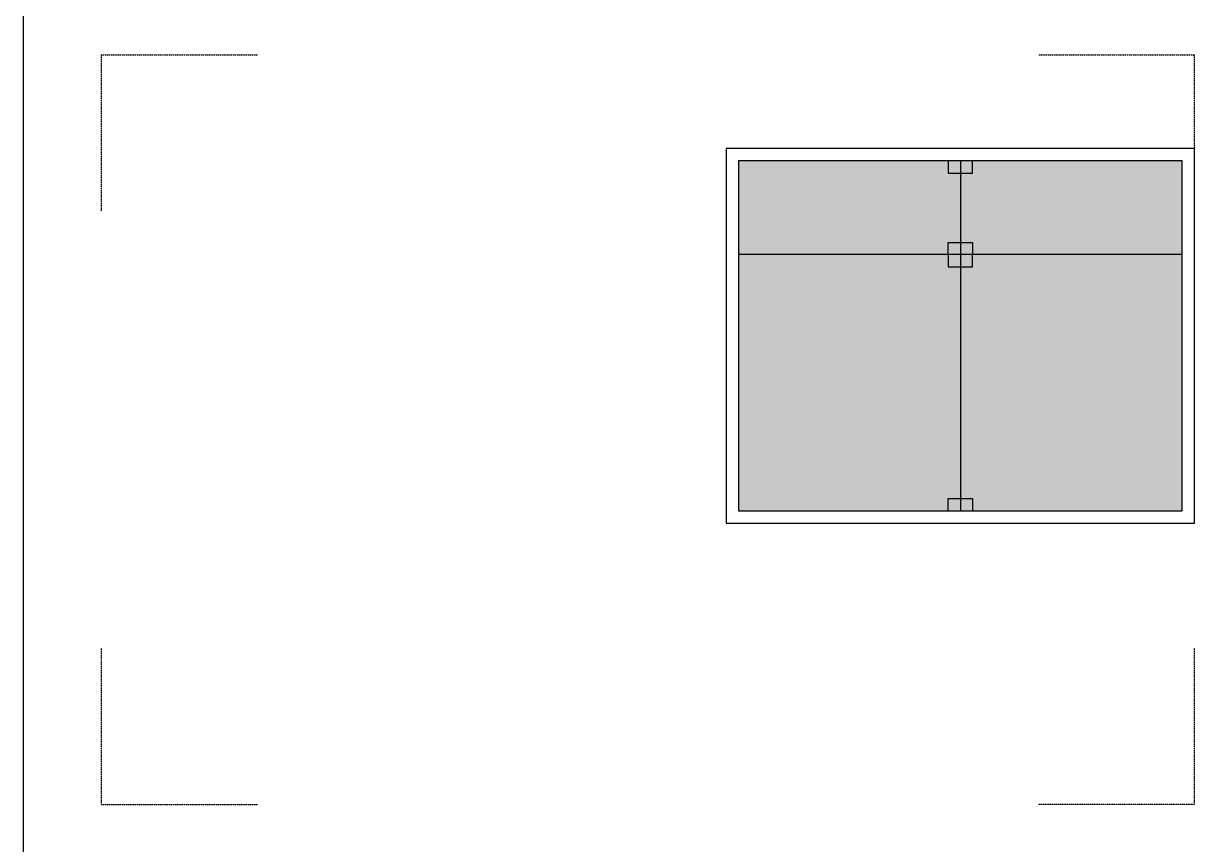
# Model space of a CAD drawing. Header units: millimetres. Extents: x -249630 to 95394, y -188036 to 109963.
# Drawn here: x -97457 to -92770, y -14085 to -10800 of the extents above; entities that cross this region are included whole.
import ezdxf

# ---------------------------------------------------------------- set-up
doc = ezdxf.new("R2010")
doc.units = ezdxf.units.MM
doc.linetypes.add('DASHED2', pattern=[9.525, 6.35, -3.175])
for name, color, linetype in [('05', 5, 'Continuous'), ('Layer1', 2, 'Continuous'), ('Layer8', 8, 'Continuous'), ('SOMBRA', 252, 'Continuous'), ('VEREDA', 1, 'Continuous')]:
    doc.layers.add(name, color=color, linetype=linetype)

msp = doc.modelspace()

# ---------------------------------------------------------------- hatches: boundary and pattern name
at = {"layer": 'SOMBRA'}
h = msp.add_hatch(color=8, dxfattribs=at)
h.set_gradient(color1=(122, 133, 132), one_color=1, tint=1, name='INVCURVED')
h.paths.add_polyline_path([(-93707.461, -11349.524), (-94594.961, -11349.524), (-94594.961, -12749.524), (-93707.461, -12749.524)])
h.paths.add_polyline_path([(-92819.961, -11349.524), (-93707.461, -11349.524), (-93707.461, -12749.524), (-92819.961, -12749.524)])

# ---------------------------------------------------------------- linework, layer by layer
at = {"layer": '05'}
msp.add_line((-97457.461, -14174.524), (-97457.461, -7424.524), dxfattribs=at)
at = {"layer": 'Layer1'}
for p, q in [((-92769.961, -11299.524), (-94644.961, -11299.524)), ((-94644.961, -11299.524), (-94644.961, -12799.524)), ((-92769.961, -12799.524), (-92769.961, -11299.524)), ((-94644.961, -12799.524), (-92769.961, -12799.524))]:
    msp.add_line(p, q, dxfattribs=at)
at = {"layer": 'Layer8', "linetype": 'DASHED2', "ltscale": 0.025}
for points in [[(-97144.961, -10924.524), (-96519.961, -10924.524)], [(-97144.961, -11549.524), (-97144.961, -10924.524)], [(-93394.961, -10924.524), (-92769.961, -10924.524)], [(-92769.961, -11549.524), (-92769.961, -10924.524)], [(-97144.961, -13924.524), (-97144.961, -13299.524)], [(-92769.961, -13924.524), (-92769.961, -13299.524)], [(-97144.961, -13924.524), (-96519.961, -13924.524)], [(-92769.961, -13924.524), (-93394.961, -13924.524)]]:
    msp.add_lwpolyline(points, dxfattribs=at)
at = {"layer": 'VEREDA'}
for p, q in [((-92819.961, -11349.524), (-94594.961, -11349.524)), ((-94594.961, -11349.524), (-94594.961, -12749.524)), ((-92819.961, -12749.524), (-92819.961, -11349.524)), ((-92819.961, -11724.524), (-94594.961, -11724.524)), ((-94594.961, -12749.524), (-92819.961, -12749.524))]:
    msp.add_line(p, q, dxfattribs=at)
for points in [[(-93756.211, -11349.524), (-93756.211, -11398.274), (-93658.711, -11398.274), (-93658.711, -11349.524)], [(-93707.461, -11349.524), (-93707.461, -12749.524)], [(-93756.211, -11724.524), (-93756.211, -11675.774), (-93658.711, -11675.774), (-93658.711, -11724.524)], [(-93756.211, -11724.524), (-93756.211, -11773.274), (-93658.711, -11773.274), (-93658.711, -11724.524)], [(-93756.211, -12749.524), (-93756.211, -12700.774), (-93658.711, -12700.774), (-93658.711, -12749.524)]]:
    msp.add_lwpolyline(points, dxfattribs=at)

doc.saveas('drawing.dxf')
